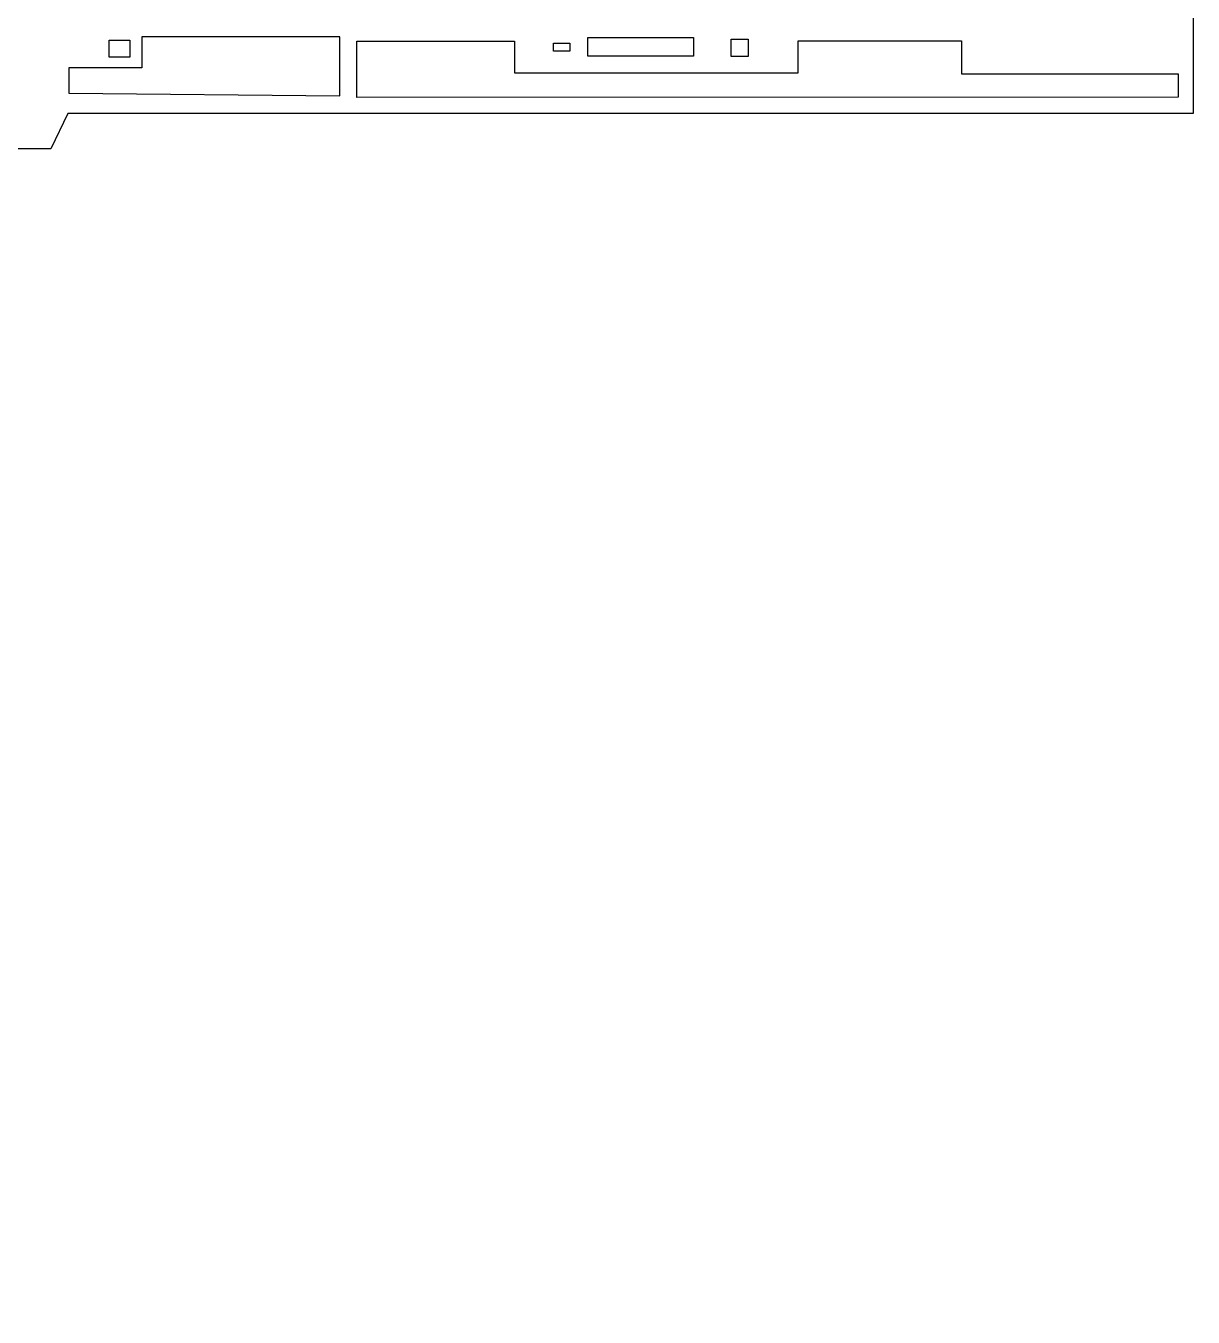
# Model space of a CAD drawing. Header units: millimetres. Extents: x 3191 to 879702, y -27549 to 222194.
# Drawn here: x 641030 to 642724, y 21768 to 23642 of the extents above; entities that cross this region are included whole.
import ezdxf

# ---------------------------------------------------------------- set-up
doc = ezdxf.new("R2010")
doc.units = ezdxf.units.MM
doc.header["$MEASUREMENT"] = 0
doc.layers.add('Krumbuster', color=112, linetype='Continuous')

msp = doc.modelspace()

# ---------------------------------------------------------------- linework, layer by layer
at = {"layer": 'Krumbuster'}
for points in [[(640423.22313, 26812.39484), (640423.51331, 25257.20627), (640857.10871, 25257.28717), (640857.09195, 25347.12488), (641020.76734, 25347.15542), (641020.78049, 25276.68029), (641069.55382, 25276.68939), (641069.55828, 25252.82442), (642723.40718, 25253.133), (642723.73142, 23515.34129), (641091.12681, 23515.03668), (641066.15942, 23463.84948), (640845.69561, 23463.80834), (640806.59774, 23497.48728), (640425.50832, 23497.41617), (640426.05511, 20566.88942)], [(641485.78693, 23540.87453), (641485.77097, 23626.41166), (641198.16661, 23626.358), (641198.17497, 23581.56159), (641092.31125, 23581.54184), (641092.31809, 23544.88299), (641485.78693, 23540.87453)], [(641510.1986, 23549.0095), (641510.18537, 23619.88326), (641739.01394, 23619.92596), (641739.02245, 23574.30612), (642150.84015, 23574.38296), (642150.83149, 23620.79986), (642387.80345, 23620.84408), (642387.81241, 23572.78032), (642702.14627, 23572.83897), (642702.15265, 23538.62405), (641510.21747, 23538.40165), (641510.1986, 23549.0095)]]:
    msp.add_lwpolyline(points, dxfattribs=at)
for points in [[(641150.94052, 23597.03084), (641150.93596, 23621.47007), (641181.06648, 23621.47569), (641181.07104, 23597.03646)], [(641795.66512, 23605.84085), (641795.66299, 23617.26759), (641819.32362, 23617.272), (641819.32575, 23605.84527)], [(641845.43549, 23598.5044), (641845.43047, 23625.43871), (641998.81679, 23625.46732), (641998.82182, 23598.53302)], [(642053.48628, 23597.72713), (642053.48155, 23623.02889), (642077.95807, 23623.03345), (642077.96279, 23597.73169)]]:
    msp.add_lwpolyline(points, close=True, dxfattribs=at)

doc.saveas('drawing.dxf')
